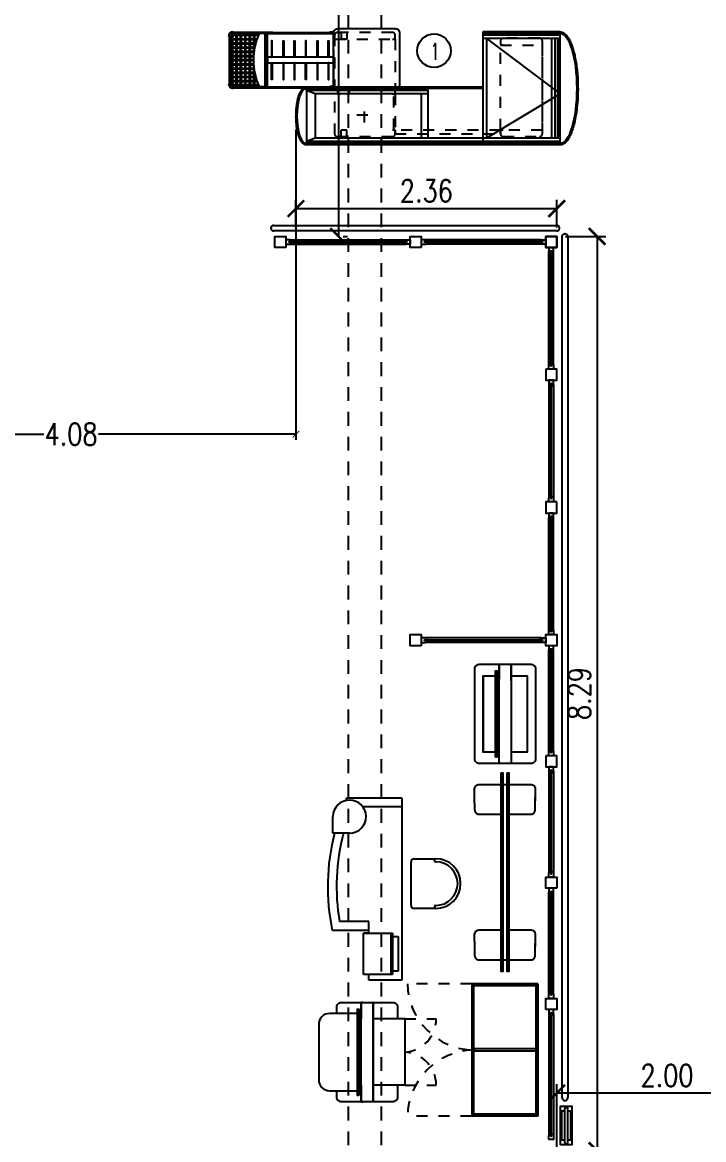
# Model space of a CAD drawing. Header units: millimetres. Extents: x -129 to 3172, y -143 to 919.
# Drawn here: x -8.23 to -2.06, y 5.06 to 15.19 of the extents above; entities that cross this region are included whole.
import ezdxf

# ---------------------------------------------------------------- set-up
doc = ezdxf.new("R2010")
doc.units = ezdxf.units.MM
doc.header["$LTSCALE"] = 0.1
for name, pattern in [('335-BASE PLANTA PROYECTO$0$DASHED', [0.75, 0.5, -0.25]), ('ACAD_ISO02W100', [15, 12, -3]), ('CENTER', [2, 1.25, -0.25, 0.25, -0.25]), ('DASHED', [0.75, 0.5, -0.25]), ('HIDDEN', [9.525, 6.35, -3.175]), ('HIDDEN2', [0.1875, 0.125, -0.0625])]:
    doc.linetypes.add(name, pattern=pattern)
doc.layers.add('A-PROYECCION PISODUCTO', color=8, linetype='HIDDEN2', plot=False)
for name, color, linetype in [('C-ALUMINIO', 140, 'Continuous'), ('D-AISI BAJA', 8, 'Continuous'), ('E-ANTENAS', 8, 'Continuous'), ('E-CHECK OUT', 8, 'Continuous'), ('E-MOBILIARIO', 1, 'Continuous'), ('E-TXT', 7, 'Continuous'), ('zA-COTAS', 1, 'Continuous')]:
    doc.layers.add(name, color=color, linetype=linetype)
doc.styles.add('ROMANS', font='ROMANS.SHX', dxfattribs={"width": 0.8, "height": 0.2})
doc.styles.add('TESTI15', font='romans.shx', dxfattribs={"width": 0.9, "height": 1.5})
doc.dimstyles.new('COTA 1-125', dxfattribs={"dimtxt": 0.2, "dimasz": 0.15, "dimexe": 0.08, "dimexo": 0.08, "dimgap": 0.06, "dimtad": 1, "dimzin": 0, "dimdsep": 46, "dimtxsty": 'ROMANS', "dimblk": 'ARCHTICK', "dimcen": 0, "dimclrd": 256, "dimclre": 8, "dimclrt": 3, "dimadec": 0, "dimazin": 0, "dimtfac": 1, "dimtofl": 0, "dimtmove": 0, "dimatfit": 3, "dimldrblk": 'ARCHTICK', "dimfxl": 1, "dimtolj": 1, "dimtzin": 0, "dimlwd": -1, "dimlwe": -1, "dimarcsym": 0})
doc.dimstyles.new('MIG-LATERAL-CHICO', dxfattribs={"dimtxt": 0.12, "dimasz": 0.06, "dimexe": 0.05, "dimexo": 0.02, "dimgap": 0.005, "dimtad": 0, "dimrnd": 0.005, "dimzin": 0, "dimdsep": 46, "dimtxsty": 'ROMANS', "dimblk1": 'ARCHTICK', "dimblk2": 'ARCHTICK', "dimsah": 1, "dimcen": 2.5, "dimclrd": 1, "dimclre": 8, "dimclrt": 3, "dimadec": 0, "dimazin": 0, "dimtfac": 1, "dimtmove": 0, "dimatfit": 3, "dimldrblk": 'ARCHTICK', "dimfxl": 1, "dimtolj": 1, "dimtzin": 0, "dimarcsym": 0})

# ---------------------------------------------------------------- blocks, each defined once
blk = doc.blocks.new('A$C27BA56E8')
at = {"layer": 'E-CHECK OUT'}
for p, q in [((0, 162), (0, 2462)), ((12, 162), (12, 2462)), ((30, 2462), (12, 2462)), ((30, 162), (30, 2462)), ((494, 2462), (30, 2462)), ((60, 2382), (30, 2462)), ((464, 2382), (494, 2462)), ((494, 1362), (494, 2462)), ((494, 2462), (512, 2462)), ((512, 862), (512, 2462)), ((524, 862), (524, 2462)), ((60, 162), (60, 2382)), ((464, 2382), (60, 2382)), ((464, 1362), (464, 2382)), ((464, 1422), (60, 1422)), ((494, 1362), (60, 1362)), ((494, 1362), (512, 1362)), ((1024, 862), (12, 862)), ((964, 830), (60, 830)), ((462, 162), (60, 830)), ((964, 830), (462, 162)), ((964, 162), (964, 862)), ((994, 162), (994, 862)), ((1012, 162), (1012, 862)), ((1024, 162), (1024, 862)), ((60, 237), (964, 237)), ((60, 206), (964, 206)), ((12, 162), (1012, 162)), ((60, 183), (964, 183)), ((60, 168), (964, 168))]:
    blk.add_line(p, q, dxfattribs=at)
at = {"layer": 'E-CHECK OUT', "linetype": 'DASHED', "ltscale": 5}
for p, q in [((75, 2162), (75, 2147)), ((75, 2147), (134, 2147)), ((134, 2097), (134, 2147)), ((960, 2097), (960, 2147)), ((1019, 2147), (960, 2147)), ((1019, 2162), (1019, 2147)), ((75, 2082), (75, 2097)), ((75, 2097), (134, 2097)), ((462, 1682), (462, 2073)), ((462, 2073), (494, 2073)), ((1019, 2097), (960, 2097)), ((1019, 2082), (1019, 2097))]:
    blk.add_line(p, q, dxfattribs=at)
at = {"layer": 'E-CHECK OUT', "linetype": 'CENTER'}
for p, q in [((204, 1936), (341, 1936)), ((272, 2004), (272, 1867))]:
    blk.add_line(p, q, dxfattribs=at)
at = {"layer": 'E-CHECK OUT', "linetype": 'DASHED'}
blk.add_lwpolyline([(959, 1682), (959, 1657), (994, 1657, 0.414214), (1019, 1682), (1019, 2182, 0.414214), (994, 2207), (100, 2207, 0.414214), (75, 2182), (75, 1682, 0.414214), (100, 1657), (135, 1657), (135, 1682)], format="xyb", dxfattribs=at)
at = {"layer": 'E-CHECK OUT', "linetype": 'DASHED', "ltscale": 5}
blk.add_lwpolyline([(462, 1682), (462, 1657), (494, 1657), (494, 2182), (462, 2182), (462, 2157)], dxfattribs=at)
for points in [[(959, 1657), (494, 1657), (494, 2205), (959, 2205)], [(135, 703), (135, 1657), (100, 1657), (100, 703)], [(138, 1657), (138, 1670), (461, 1670), (461, 1657)], [(135, 326), (135, 703), (905, 703), (905, 326)]]:
    blk.add_lwpolyline(points, close=True, dxfattribs=at)
at = {"layer": 'E-CHECK OUT'}
blk.add_lwpolyline([(1014, 1617), (524, 1617), (524, 2217), (1014, 2217, -0.414214), (1054, 2177), (1054, 1657, -0.414214)], format="xyb", close=True, dxfattribs=at)
at = {"layer": 'E-CHECK OUT', "linetype": 'DASHED', "ltscale": 5}
blk.add_lwpolyline([(135, 678), (135, 703), (100, 703, 0.414214), (75, 678), (75, 348, 0.414214), (100, 323), (942, 323, 0.414214), (967, 348), (967, 678, 0.414214), (942, 703), (907, 703), (907, 678)], format="xyb", dxfattribs=at)
blk.add_circle((461, 1654), 3.5, dxfattribs=at)
at = {"layer": 'E-CHECK OUT', "extrusion": (0, 0, -1)}
for centre, major_axis, ratio in [((262, 2462), (250, 0), 0.332), ((512, 162), (-500, 0), 0.3)]:
    blk.add_ellipse(centre, major_axis=major_axis, ratio=ratio, start_param=3.141593, end_param=6.283185, dxfattribs=at)
at = {"layer": 'E-CHECK OUT'}
for points, knots in [([(0, 2462), (0, 2465), (0, 2468), (1, 2473), (2, 2476), (5, 2481), (6, 2484), (9, 2488), (11, 2491), (15, 2495), (17, 2498), (24, 2504), (30, 2508), (42, 2516), (49, 2519), (65, 2526), (73, 2529), (91, 2535), (100, 2538), (120, 2543), (131, 2545), (152, 2549), (164, 2551), (192, 2554), (210, 2555), (246, 2557), (264, 2557), (300, 2556), (318, 2555), (353, 2552), (370, 2549), (399, 2544), (412, 2541), (435, 2535), (447, 2531), (465, 2524), (473, 2520), (487, 2513), (493, 2509), (503, 2501), (506, 2498), (513, 2492), (515, 2488), (519, 2482), (520, 2479), (522, 2473), (523, 2471), (524, 2466), (524, 2464), (524, 2462)], [3.141593, 3.141593, 3.141593, 3.141593, 3.212242, 3.212242, 3.282891, 3.282891, 3.35354, 3.35354, 3.42419, 3.42419, 3.494839, 3.494839, 3.639748, 3.639748, 3.784657, 3.784657, 3.929565, 3.929565, 4.074474, 4.074474, 4.219383, 4.219383, 4.364292, 4.364292, 4.57813, 4.57813, 4.791967, 4.791967, 5.005805, 5.005805, 5.219642, 5.219642, 5.398692, 5.398692, 5.577742, 5.577742, 5.726636, 5.726636, 5.87553, 5.87553, 5.981052, 5.981052, 6.086575, 6.086575, 6.161424, 6.161424, 6.236273, 6.236273, 6.283185, 6.283185, 6.283185, 6.283185]), ([(1024, 162), (1024, 158), (1024, 154), (1022, 146), (1020, 142), (1017, 134), (1015, 130), (1010, 123), (1007, 119), (1001, 112), (998, 109), (986, 98), (977, 92), (956, 79), (945, 73), (919, 62), (905, 56), (875, 46), (858, 41), (824, 32), (806, 28), (768, 21), (748, 17), (708, 12), (687, 9), (644, 5), (622, 3), (568, 1), (536, 0), (472, 0), (440, 1), (377, 5), (346, 8), (287, 16), (259, 20), (211, 30), (191, 34), (153, 45), (136, 50), (103, 62), (89, 69), (65, 81), (55, 86), (38, 98), (31, 104), (20, 115), (16, 120), (10, 129), (7, 134), (3, 142), (2, 146), (0, 154), (0, 158), (0, 162)], [3.141593, 3.141593, 3.141593, 3.141593, 3.206527, 3.206527, 3.271462, 3.271462, 3.336397, 3.336397, 3.401332, 3.401332, 3.466266, 3.466266, 3.600113, 3.600113, 3.733959, 3.733959, 3.867805, 3.867805, 4.001651, 4.001651, 4.135497, 4.135497, 4.269343, 4.269343, 4.40319, 4.40319, 4.537036, 4.537036, 4.728104, 4.728104, 4.919173, 4.919173, 5.110242, 5.110242, 5.301311, 5.301311, 5.451344, 5.451344, 5.601378, 5.601378, 5.751412, 5.751412, 5.872815, 5.872815, 5.994219, 5.994219, 6.075923, 6.075923, 6.157627, 6.157627, 6.221753, 6.221753, 6.283185, 6.283185, 6.283185, 6.283185])]:
    blk.add_open_spline(points, degree=3, knots=knots, dxfattribs=at)
blk = doc.blocks.new('A$C625D75F2')
at = {"layer": 'E-CHECK OUT'}
for p, q in [((0.041, 0.936), (0.041, 0.952)), ((0.471, 0.947), (0.041, 0.947)), ((0.471, 0.936), (0.041, 0.936)), ((0.461, 0.926), (0.051, 0.926)), ((0.458, 0.918), (0.054, 0.918)), ((0.062, 0.918), (0.062, 0.694)), ((0.07, 0.918), (0.07, 0.697)), ((0.1, 0.918), (0.1, 0.706)), ((0.108, 0.918), (0.108, 0.708)), ((0.138, 0.918), (0.138, 0.715)), ((0.146, 0.918), (0.146, 0.716)), ((0.176, 0.918), (0.176, 0.721)), ((0.184, 0.918), (0.184, 0.722)), ((0.214, 0.918), (0.214, 0.725)), ((0.222, 0.918), (0.222, 0.726)), ((0.252, 0.918), (0.252, 0.726)), ((0.26, 0.918), (0.26, 0.726)), ((0.29, 0.918), (0.29, 0.726)), ((0.298, 0.918), (0.298, 0.725)), ((0.328, 0.918), (0.328, 0.722)), ((0.336, 0.918), (0.336, 0.721)), ((0.366, 0.918), (0.366, 0.716)), ((0.374, 0.918), (0.374, 0.715)), ((0.404, 0.918), (0.404, 0.708)), ((0.412, 0.918), (0.412, 0.706)), ((0.442, 0.918), (0.442, 0.697)), ((0.45, 0.918), (0.45, 0.694)), ((0.45, 0.918), (0.45, 0.694)), ((0.45, 0.918), (0.45, 0.694)), ((0.471, 0.936), (0.471, 0.952)), ((0.016, 0.911), (0, 0.911)), ((0.005, 0.911), (0.005, 0.55)), ((0.016, 0.911), (0.016, 0.676)), ((0.026, 0.901), (0.026, 0.681)), ((0.034, 0.898), (0.034, 0.684)), ((0.062, 0.886), (0.034, 0.886)), ((0.062, 0.878), (0.034, 0.878)), ((0.062, 0.846), (0.034, 0.846)), ((0.062, 0.838), (0.034, 0.838)), ((0.1, 0.886), (0.07, 0.886)), ((0.1, 0.878), (0.07, 0.878)), ((0.1, 0.846), (0.07, 0.846)), ((0.1, 0.838), (0.07, 0.838)), ((0.138, 0.886), (0.108, 0.886)), ((0.138, 0.878), (0.108, 0.878)), ((0.138, 0.846), (0.108, 0.846)), ((0.138, 0.838), (0.108, 0.838)), ((0.176, 0.886), (0.146, 0.886)), ((0.176, 0.878), (0.146, 0.878)), ((0.176, 0.846), (0.146, 0.846)), ((0.176, 0.838), (0.146, 0.838)), ((0.214, 0.886), (0.184, 0.886)), ((0.214, 0.878), (0.184, 0.878)), ((0.214, 0.846), (0.184, 0.846)), ((0.214, 0.838), (0.184, 0.838)), ((0.252, 0.886), (0.222, 0.886)), ((0.252, 0.878), (0.222, 0.878)), ((0.252, 0.846), (0.222, 0.846)), ((0.252, 0.838), (0.222, 0.838)), ((0.29, 0.886), (0.26, 0.886)), ((0.29, 0.878), (0.26, 0.878)), ((0.29, 0.846), (0.26, 0.846)), ((0.29, 0.838), (0.26, 0.838)), ((0.328, 0.886), (0.298, 0.886)), ((0.328, 0.878), (0.298, 0.878)), ((0.328, 0.846), (0.298, 0.846)), ((0.328, 0.838), (0.298, 0.838)), ((0.366, 0.886), (0.336, 0.886)), ((0.366, 0.878), (0.336, 0.878)), ((0.366, 0.846), (0.336, 0.846)), ((0.366, 0.838), (0.336, 0.838)), ((0.404, 0.886), (0.374, 0.886)), ((0.404, 0.878), (0.374, 0.878)), ((0.404, 0.846), (0.374, 0.846)), ((0.404, 0.838), (0.374, 0.838)), ((0.442, 0.886), (0.412, 0.886)), ((0.442, 0.878), (0.412, 0.878)), ((0.442, 0.846), (0.412, 0.846)), ((0.442, 0.838), (0.412, 0.838)), ((0.478, 0.886), (0.45, 0.886)), ((0.478, 0.878), (0.45, 0.878)), ((0.478, 0.846), (0.45, 0.846)), ((0.478, 0.838), (0.45, 0.838)), ((0.478, 0.684), (0.478, 0.898)), ((0.486, 0.681), (0.486, 0.901)), ((0.496, 0.676), (0.496, 0.911)), ((0.496, 0.911), (0.512, 0.911)), ((0.507, 0.55), (0.507, 0.911)), ((0.062, 0.806), (0.034, 0.806)), ((0.062, 0.798), (0.034, 0.798)), ((0.062, 0.765), (0.034, 0.765)), ((0.062, 0.757), (0.034, 0.757)), ((0.062, 0.725), (0.034, 0.725)), ((0.062, 0.717), (0.034, 0.717)), ((0.1, 0.806), (0.07, 0.806)), ((0.1, 0.798), (0.07, 0.798)), ((0.1, 0.765), (0.07, 0.765)), ((0.1, 0.757), (0.07, 0.757)), ((0.1, 0.725), (0.07, 0.725)), ((0.1, 0.717), (0.07, 0.717)), ((0.138, 0.806), (0.108, 0.806)), ((0.138, 0.798), (0.108, 0.798)), ((0.138, 0.765), (0.108, 0.765)), ((0.138, 0.757), (0.108, 0.757)), ((0.138, 0.725), (0.108, 0.725)), ((0.138, 0.717), (0.108, 0.717)), ((0.176, 0.806), (0.146, 0.806)), ((0.176, 0.798), (0.146, 0.798)), ((0.176, 0.765), (0.146, 0.765)), ((0.176, 0.757), (0.146, 0.757)), ((0.176, 0.725), (0.146, 0.725)), ((0.214, 0.806), (0.184, 0.806)), ((0.214, 0.798), (0.184, 0.798)), ((0.214, 0.765), (0.184, 0.765)), ((0.214, 0.757), (0.184, 0.757)), ((0.214, 0.725), (0.184, 0.725)), ((0.252, 0.806), (0.222, 0.806)), ((0.252, 0.798), (0.222, 0.798)), ((0.252, 0.765), (0.222, 0.765)), ((0.252, 0.757), (0.222, 0.757)), ((0.252, 0.725), (0.222, 0.725)), ((0.29, 0.806), (0.26, 0.806)), ((0.29, 0.798), (0.26, 0.798)), ((0.29, 0.765), (0.26, 0.765)), ((0.29, 0.757), (0.26, 0.757)), ((0.29, 0.725), (0.26, 0.725)), ((0.328, 0.806), (0.298, 0.806)), ((0.328, 0.798), (0.298, 0.798)), ((0.328, 0.765), (0.298, 0.765)), ((0.328, 0.757), (0.298, 0.757)), ((0.328, 0.725), (0.298, 0.725)), ((0.366, 0.806), (0.336, 0.806)), ((0.366, 0.798), (0.336, 0.798)), ((0.366, 0.765), (0.336, 0.765)), ((0.366, 0.757), (0.336, 0.757)), ((0.366, 0.725), (0.336, 0.725)), ((0.366, 0.717), (0.362, 0.717)), ((0.404, 0.806), (0.374, 0.806)), ((0.404, 0.798), (0.374, 0.798)), ((0.404, 0.765), (0.374, 0.765)), ((0.404, 0.757), (0.374, 0.757)), ((0.404, 0.725), (0.374, 0.725)), ((0.404, 0.717), (0.374, 0.717)), ((0.442, 0.806), (0.412, 0.806)), ((0.442, 0.798), (0.412, 0.798)), ((0.442, 0.765), (0.412, 0.765)), ((0.442, 0.757), (0.412, 0.757)), ((0.442, 0.725), (0.412, 0.725)), ((0.442, 0.717), (0.412, 0.717)), ((0.478, 0.806), (0.45, 0.806)), ((0.478, 0.798), (0.45, 0.798)), ((0.478, 0.765), (0.45, 0.765)), ((0.478, 0.757), (0.45, 0.757)), ((0.478, 0.725), (0.45, 0.725)), ((0.478, 0.717), (0.45, 0.717)), ((0.016, 0.676), (0.016, 0.6)), ((0.016, 0.62), (0.496, 0.62)), ((0.496, 0.62), (0.016, 0.62)), ((0.036, 0.685), (0.034, 0.685)), ((0.478, 0.685), (0.476, 0.685)), ((0.496, 0.6), (0.496, 0.676)), ((0.005, 0.55), (0.005, 0.03)), ((0.016, 0.6), (0.015, 0.03)), ((0.016, 0.6), (0.496, 0.6)), ((0.016, 0.6), (0.496, 0.6)), ((0.496, 0.6), (0.496, 0)), ((0.507, 0.55), (0.507, 0.03)), ((0.016, 0), (0.496, 0)), ((0.016, 0), (0.496, 0)), ((0.016, 0), (0.496, 0)), ((0.016, 0), (0.496, 0))]:
    blk.add_line(p, q, dxfattribs=at)
at = {"layer": 'E-CHECK OUT', "linetype": 'Continuous'}
blk.add_line((0.35, 0), (0.016, 0), dxfattribs=at)
at = {"layer": 'E-CHECK OUT'}
for points in [[(0.23, 0.562), (0.23, 0.556), (0.08, 0.556), (0.08, 0.562)], [(0.282, 0), (0.282, 0.6), (0.23, 0.6), (0.23, 0)], [(0.282, 0.562), (0.282, 0.556), (0.432, 0.556), (0.432, 0.562)], [(0.23, 0.45), (0.23, 0.456), (0.08, 0.456), (0.08, 0.45)], [(0.282, 0.45), (0.282, 0.456), (0.432, 0.456), (0.432, 0.45)], [(0.23, 0.35), (0.23, 0.356), (0.08, 0.356), (0.08, 0.35)], [(0.282, 0.35), (0.282, 0.356), (0.432, 0.356), (0.432, 0.35)], [(0.23, 0.256), (0.23, 0.25), (0.08, 0.25), (0.08, 0.256)], [(0.282, 0.256), (0.282, 0.25), (0.432, 0.25), (0.432, 0.256)], [(0.23, 0.144), (0.23, 0.15), (0.08, 0.15), (0.08, 0.144)], [(0.282, 0.144), (0.282, 0.15), (0.432, 0.15), (0.432, 0.144)], [(0, 0), (0.016, 0), (0.016, 0.03), (0, 0.03)], [(0.23, 0.044), (0.23, 0.05), (0.08, 0.05), (0.08, 0.044)], [(0.23, 0.044), (0.23, 0.05), (0.08, 0.05), (0.08, 0.044)], [(0.282, 0.044), (0.282, 0.05), (0.432, 0.05), (0.432, 0.044)], [(0.282, 0.044), (0.282, 0.05), (0.432, 0.05), (0.432, 0.044)], [(0.512, 0), (0.496, 0), (0.496, 0.03), (0.512, 0.03)]]:
    blk.add_lwpolyline(points, close=True, dxfattribs=at)
for centre, radius, start, end in [((0.041, 0.911), 0.041, 90, 180), ((0.041, 0.911), 0.025, 90, 180), ((0.051, 0.901), 0.025, 90, 180), ((0.054, 0.898), 0.02, 90, 180), ((0.458, 0.898), 0.02, 0, 90), ((0.461, 0.901), 0.025, 0, 90), ((0.471, 0.911), 0.041, 0, 90), ((0.471, 0.911), 0.025, 0, 90), ((0.256, 0.125), 0.601, 66.4634, 113.5366)]:
    blk.add_arc(centre, radius, start, end, dxfattribs=at)
blk = doc.blocks.new('A$C17FA08BE')
at = {"layer": 'E-MOBILIARIO'}
for p, q in [((-0.209, -0.22), (-0.209, 0.17)), ((-0.179, 0.2), (0.016, 0.2)), ((0.016, -0.25), (-0.179, -0.25))]:
    blk.add_line(p, q, dxfattribs=at)
for centre, radius, start, end in [((-0.179, 0.17), 0.03, 90, 180), ((0.016, 0.186), 0.0135, 90, 270), ((0.016, -0.025), 0.225, 270, 90), ((0.016, -0.025), 0.198, 270, 90), ((-0.179, -0.22), 0.03, 180, 270), ((0.016, -0.237), 0.0135, 90, 270)]:
    blk.add_arc(centre, radius, start, end, dxfattribs=at)
blk = doc.blocks.new('Back')
at = {"layer": 'E-MOBILIARIO'}
for points in [[(1455.186, 2705.791), (1455.186, 2705.99, -0.414214), (1455.226, 2706.03), (1455.336, 2706.03)], [(1455.456, 2705.791), (1455.456, 2705.99, 0.414214), (1455.416, 2706.03), (1455.306, 2706.03)], [(1456.506, 2705.791), (1456.506, 2705.99, -0.414214), (1456.546, 2706.03), (1456.656, 2706.03)], [(1456.776, 2705.791), (1456.776, 2705.99, 0.414214), (1456.736, 2706.03), (1456.626, 2706.03)], [(1455.356, 2705.48), (1455.226, 2705.48, -0.414214), (1455.186, 2705.52), (1455.186, 2705.721)], [(1455.356, 2705.48), (1455.416, 2705.48, 0.414214), (1455.456, 2705.52), (1455.456, 2705.721)], [(1456.606, 2705.48), (1456.546, 2705.48, -0.414214), (1456.506, 2705.52), (1456.506, 2705.721)], [(1456.606, 2705.48), (1456.736, 2705.48, 0.414214), (1456.776, 2705.52), (1456.776, 2705.721)]]:
    blk.add_lwpolyline(points, format="xyb", dxfattribs=at)
for points in [[(1455.081, 2705.776), (1455.081, 2705.791), (1456.881, 2705.791), (1456.881, 2705.776)], [(1455.081, 2705.721), (1455.081, 2705.736), (1456.881, 2705.736), (1456.881, 2705.721)]]:
    blk.add_lwpolyline(points, close=True, dxfattribs=at)
for points in [[(1455.186, 2705.736), (1455.186, 2705.776)], [(1456.776, 2705.736), (1456.776, 2705.776)]]:
    blk.add_lwpolyline(points, dxfattribs=at)
blk = doc.blocks.new('Tarjeta conLCC')
at = {"layer": 'E-MOBILIARIO'}
for p, q in [((1455.114, 2707.137), (1456.764, 2707.137)), ((1455.114, 2707.137), (1455.114, 2706.637)), ((1455.114, 2707.137), (1455.194, 2707.137)), ((1455.114, 2707.137), (1455.114, 2706.637)), ((1455.194, 2707.137), (1455.194, 2706.783)), ((1456.764, 2707.137), (1456.764, 2706.837)), ((1456.339, 2706.802), (1456.339, 2707.052)), ((1456.339, 2707.052), (1456.714, 2707.052)), ((1456.339, 2707.037), (1456.714, 2707.037)), ((1456.369, 2707.052), (1456.369, 2707.102)), ((1456.369, 2707.102), (1456.684, 2707.102)), ((1456.684, 2707.102), (1456.684, 2707.052)), ((1456.714, 2707.052), (1456.714, 2706.802)), ((1456.314, 2706.837), (1456.234, 2706.837)), ((1456.234, 2706.837), (1456.234, 2706.572)), ((1456.339, 2706.837), (1456.314, 2706.837)), ((1456.314, 2706.837), (1456.314, 2706.506)), ((1456.339, 2706.837), (1456.339, 2706.787)), ((1456.764, 2706.837), (1456.714, 2706.837)), ((1456.339, 2706.787), (1456.339, 2706.802)), ((1456.714, 2706.787), (1456.339, 2706.787)), ((1456.714, 2706.802), (1456.714, 2706.787)), ((1455.432, 2706.661), (1455.432, 2706.511)), ((1455.432, 2706.511), (1455.282, 2706.511))]:
    blk.add_line(p, q, dxfattribs=at)
for centre, radius, start, end in [((1455.282, 2706.661), 0.15, 0, 270), ((1455.916, 2708.412), 1.948, 245.6811, 246.3886), ((1455.916, 2708.412), 1.948, 245.6811, 246.3886), ((1455.916, 2708.418), 1.874, 255.0357, 279.7746), ((1455.916, 2708.412), 1.948, 255.6106, 281.7841)]:
    blk.add_arc(centre, radius, start, end, dxfattribs=at)
blk = doc.blocks.new('On LIne')
at = {"layer": 'E-MOBILIARIO', "linetype": 'ACAD_ISO02W100', "ltscale": 0.01}
for p, q in [((1457.478, 2706.844), (1457.478, 2707.129)), ((1458.078, 2706.844), (1458.078, 2707.129))]:
    blk.add_line(p, q, dxfattribs=at)
at = {"layer": 'E-MOBILIARIO'}
for p, q in [((1457.478, 2706.844), (1458.078, 2706.844)), ((1457.478, 2706.844), (1457.478, 2706.558)), ((1458.078, 2706.844), (1458.078, 2706.558)), ((1457.478, 2706.558), (1457.328, 2706.558)), ((1458.228, 2706.558), (1457.478, 2706.558)), ((1457.328, 2706.463), (1457.328, 2706.448)), ((1457.328, 2706.448), (1457.478, 2706.448)), ((1457.443, 2706.429), (1457.478, 2706.429)), ((1458.078, 2706.448), (1458.228, 2706.448)), ((1458.078, 2706.429), (1458.113, 2706.429)), ((1458.133, 2706.429), (1458.168, 2706.429)), ((1458.228, 2706.448), (1458.228, 2706.463))]:
    blk.add_line(p, q, dxfattribs=at)
for points in [[(1457.428, 2706.228), (1457.368, 2706.228, -0.414214), (1457.328, 2706.268), (1457.328, 2706.738, -0.414214), (1457.368, 2706.778), (1457.478, 2706.778)], [(1458.078, 2706.778), (1458.188, 2706.778, -0.414214), (1458.228, 2706.738), (1458.228, 2706.268, -0.414214), (1458.188, 2706.228), (1458.128, 2706.228)], [(1457.428, 2706.414), (1457.428, 2706.164, 0.414214), (1457.528, 2706.064), (1458.028, 2706.064, 0.414214), (1458.128, 2706.164), (1458.128, 2706.414)]]:
    blk.add_lwpolyline(points, format="xyb", dxfattribs=at)
blk.add_lwpolyline([(1457.328, 2706.558), (1458.228, 2706.558), (1458.228, 2706.448), (1457.328, 2706.448)], close=True, dxfattribs=at)
for points in [[(1457.388, 2706.414), (1457.388, 2706.414), (1457.388, 2706.429), (1458.168, 2706.429)], [(1457.388, 2706.414), (1458.168, 2706.414), (1458.168, 2706.429), (1458.138, 2706.429)], [(1457.388, 2706.414), (1457.478, 2706.414)], [(1457.423, 2706.429), (1457.423, 2706.448), (1457.443, 2706.448), (1457.443, 2706.429)], [(1458.133, 2706.429), (1458.133, 2706.448), (1458.113, 2706.448), (1458.113, 2706.429)]]:
    blk.add_lwpolyline(points, dxfattribs=at)
at = {"layer": 'E-MOBILIARIO', "linetype": 'ACAD_ISO02W100', "ltscale": 0.01}
for centre, start, end in [((1457.478, 2706.829), 2.8648, 90), ((1458.078, 2706.829), 90, 177.134)]:
    blk.add_arc(centre, 0.3, start, end, dxfattribs=at)
blk = doc.blocks.new('Comunicacion')
at = {"layer": 'E-MOBILIARIO'}
for p, q in [((1457.565, 2705.764), (1458.259, 2705.764)), ((1457.612, 2705.619), (1457.462, 2705.619)), ((1457.462, 2705.509), (1457.597, 2705.509)), ((1458.267, 2705.49), (1458.302, 2705.49)), ((1457.578, 2705.364), (1457.565, 2705.364)), ((1457.565, 2705.364), (1458.259, 2705.364))]:
    blk.add_line(p, q, dxfattribs=at)
at = {"layer": 'E-MOBILIARIO', "linetype": 'ACAD_ISO02W100'}
for p, q in [((1457.612, 2705.49), (1458.212, 2705.49)), ((1457.612, 2705.475), (1458.212, 2705.475))]:
    blk.add_line(p, q, dxfattribs=at)
at = {"layer": 'E-MOBILIARIO'}
blk.add_lwpolyline([(1457.502, 2705.839), (1458.322, 2705.839, -0.414214), (1458.362, 2705.799), (1458.362, 2705.329, -0.414214), (1458.322, 2705.289), (1457.502, 2705.289, -0.414214), (1457.462, 2705.329), (1457.462, 2705.799, -0.414214)], format="xyb", close=True, dxfattribs=at)
for points in [[(1457.565, 2705.619), (1457.565, 2705.764), (1458.259, 2705.764), (1458.259, 2705.619)], [(1457.565, 2705.49), (1457.565, 2705.509)], [(1458.259, 2705.509), (1458.259, 2705.49)], [(1457.522, 2705.475), (1457.522, 2705.475), (1457.522, 2705.49), (1457.557, 2705.49)], [(1457.522, 2705.475), (1457.612, 2705.475)], [(1458.259, 2705.475), (1458.259, 2705.364), (1457.565, 2705.364), (1457.565, 2705.475)], [(1458.212, 2705.475), (1458.302, 2705.475), (1458.302, 2705.49), (1458.272, 2705.49)]]:
    blk.add_lwpolyline(points, dxfattribs=at)
for points in [[(1457.462, 2705.619), (1458.362, 2705.619), (1458.362, 2705.509), (1457.462, 2705.509)], [(1457.522, 2705.49), (1458.302, 2705.49), (1458.302, 2705.475), (1457.522, 2705.475)]]:
    blk.add_lwpolyline(points, close=True, dxfattribs=at)
blk = doc.blocks.new('Guardado')
at = {"layer": 'E-MOBILIARIO'}
for p, q in [((1455.881, 2704.757), (1455.881, 2704.157)), ((1455.881, 2704.757), (1457.081, 2704.757)), ((1457.081, 2704.757), (1457.081, 2704.157)), ((1455.881, 2704.157), (1457.081, 2704.157))]:
    blk.add_line(p, q, dxfattribs=at)
at = {"layer": 'E-MOBILIARIO', "linetype": 'ACAD_ISO02W100'}
for p, q in [((1455.881, 2704.739), (1457.081, 2704.739)), ((1455.899, 2704.757), (1455.899, 2704.175)), ((1456.471, 2704.739), (1456.471, 2704.175)), ((1456.491, 2704.739), (1456.491, 2704.175)), ((1457.063, 2704.757), (1457.063, 2704.175)), ((1455.881, 2704.175), (1457.081, 2704.175))]:
    blk.add_line(p, q, dxfattribs=at)
at = {"layer": 'E-MOBILIARIO', "color": 8, "linetype": '335-BASE PLANTA PROYECTO$0$DASHED', "ltscale": 0.5}
for p, q in [((1455.881, 2704.157), (1455.881, 2703.575)), ((1457.081, 2704.157), (1457.081, 2703.575))]:
    blk.add_line(p, q, dxfattribs=at)
for centre, start, end in [((1455.868, 2704.187), 271.1899, 358.8101), ((1457.094, 2704.187), 181.1899, 268.8123)]:
    blk.add_arc(centre, 0.613, start, end, dxfattribs=at)
blk = doc.blocks.new('Barrera')
at = {"layer": 'E-ANTENAS', "linetype": 'Continuous'}
blk.add_lwpolyline([(-0.176, 0.101), (0.176, 0.101), (0.176, 0), (-0.176, 0)], close=True, dxfattribs=at)
at = {"layer": 'E-ANTENAS', "linetype": 'Continuous', "elevation": 0.002}
blk.add_lwpolyline([(-0.15, 0.035), (0.15, 0.035, 1), (0.15, 0.065), (-0.15, 0.065, 1.063792), (-0.15, 0.035, -1)], format="xyb", dxfattribs=at)
for points in [[(-0.133, 0.065), (-0.133, 0.09), (0.131, 0.09), (0.131, 0.065)], [(0.131, 0.035), (0.131, 0.01), (-0.133, 0.01), (-0.133, 0.035)]]:
    blk.add_lwpolyline(points, dxfattribs=at)
blk = doc.blocks.new('_ARCHTICK')
at = {"color": 0, "linetype": 'ByBlock', "const_width": 0.15}
blk.add_lwpolyline([(-0.5, -0.5), (0.5, 0.5)], dxfattribs=at)
blk = doc.blocks.new('*D364')
at = {"layer": 'Defpoints', "color": 0, "transparency": 16777216}
for p in [(-5.754, 14.24, 0.01), (-9.832, 11.912, 0), (-5.754, 11.457)]:
    blk.add_point(p, dxfattribs=at)
at = {"layer": 'zA-COTAS', "color": 8, "lineweight": -2, "transparency": 16777216}
for p, q in [((-5.754, 14.22), (-5.754, 11.407)), ((-9.832, 11.892), (-9.832, 11.407))]:
    blk.add_line(p, q, dxfattribs=at)
at = {"layer": 'zA-COTAS', "color": 1, "lineweight": -2, "transparency": 16777216}
for p, q in [((-9.832, 11.457), (-8.041, 11.457)), ((-5.754, 11.457), (-7.544, 11.457))]:
    blk.add_line(p, q, dxfattribs=at)
at = {"layer": 'zA-COTAS', "color": 1, "lineweight": -2, "transparency": 16777216, "xscale": 0.06, "yscale": 0.06, "zscale": 0.06, "rotation": 180}
blk.add_blockref('_ARCHTICK', (-9.832, 11.457), dxfattribs=at)
at = {"layer": 'zA-COTAS', "color": 1, "lineweight": -2, "transparency": 16777216, "xscale": 0.06, "yscale": 0.06, "zscale": 0.06}
blk.add_blockref('_ARCHTICK', (-5.754, 11.457), dxfattribs=at)
at = {"layer": 'zA-COTAS', "color": 3, "transparency": 16777216, "insert": (-7.793, 11.457), "char_height": 0.2, "attachment_point": 5, "style": 'ROMANS'}
blk.add_mtext('\\A1;4.08', dxfattribs=at)
blk = doc.blocks.new('*D482')
at = {"layer": 'Defpoints', "color": 0, "transparency": 16777216}
for p in [(-3.39, 5.482), (-1.39, 5.086, -0.002), (-3.39, 4.899, 0.022)]:
    blk.add_point(p, dxfattribs=at)
at = {"layer": 'zA-COTAS', "color": 8, "linetype": 'HIDDEN', "transparency": 16777216}
for p, q in [((-3.39, 4.979), (-3.39, 5.562)), ((-1.39, 5.166), (-1.39, 5.562))]:
    blk.add_line(p, q, dxfattribs=at)
at = {"layer": 'zA-COTAS', "transparency": 16777216}
blk.add_line((-1.39, 5.482), (-3.39, 5.482), dxfattribs=at)
at = {"layer": 'zA-COTAS', "transparency": 16777216, "xscale": 0.15, "yscale": 0.15, "zscale": 0.15, "rotation": 180}
blk.add_blockref('_ARCHTICK', (-3.39, 5.482), dxfattribs=at)
at = {"layer": 'zA-COTAS', "transparency": 16777216, "xscale": 0.15, "yscale": 0.15, "zscale": 0.15}
blk.add_blockref('_ARCHTICK', (-1.39, 5.482), dxfattribs=at)
at = {"layer": 'zA-COTAS', "color": 3, "transparency": 16777216, "insert": (-2.39, 5.642), "char_height": 0.2, "attachment_point": 5, "style": 'ROMANS'}
blk.add_mtext('\\A1;2.00', dxfattribs=at)
blk = doc.blocks.new('*D484')
at = {"layer": 'Defpoints', "color": 0, "transparency": 16777216}
for p in [(-5.407, 24.034, -0.002), (-5.407, 13.25, -0.002), (-5.367, 13.25)]:
    blk.add_point(p, dxfattribs=at)
at = {"layer": 'zA-COTAS', "transparency": 16777216}
blk.add_line((-5.367, 24.034), (-5.367, 13.25), dxfattribs=at)
at = {"layer": 'zA-COTAS', "color": 8, "linetype": 'HIDDEN', "transparency": 16777216}
for p, q in [((-5.327, 24.034), (-5.287, 24.034)), ((-5.327, 13.25), (-5.287, 13.25))]:
    blk.add_line(p, q, dxfattribs=at)
at = {"layer": 'zA-COTAS', "transparency": 16777216, "xscale": 0.15, "yscale": 0.15, "zscale": 0.15}
for p, rotation in [((-5.367, 24.034), 90), ((-5.367, 13.25), 270)]:
    blk.add_blockref('_ARCHTICK', p, dxfattribs=dict(at, rotation=rotation))
at = {"layer": 'zA-COTAS', "color": 3, "transparency": 16777216, "insert": (-5.527, 18.642), "char_height": 0.2, "attachment_point": 5, "rotation": 90, "style": 'ROMANS'}
blk.add_mtext('\\A1;10.78', dxfattribs=at)
blk = doc.blocks.new('*D485')
at = {"layer": 'Defpoints', "color": 0, "transparency": 16777216}
for p in [(-3.39, 13.503), (-5.754, 13.25, 0), (-3.39, 13.25, 0.002)]:
    blk.add_point(p, dxfattribs=at)
at = {"layer": 'zA-COTAS', "color": 8, "linetype": 'HIDDEN', "transparency": 16777216}
for p, q in [((-5.754, 13.33), (-5.754, 13.583)), ((-3.39, 13.33), (-3.39, 13.583))]:
    blk.add_line(p, q, dxfattribs=at)
at = {"layer": 'zA-COTAS', "transparency": 16777216}
blk.add_line((-5.754, 13.503), (-3.39, 13.503), dxfattribs=at)
at = {"layer": 'zA-COTAS', "transparency": 16777216, "xscale": 0.15, "yscale": 0.15, "zscale": 0.15, "rotation": 180}
blk.add_blockref('_ARCHTICK', (-5.754, 13.503), dxfattribs=at)
at = {"layer": 'zA-COTAS', "transparency": 16777216, "xscale": 0.15, "yscale": 0.15, "zscale": 0.15}
blk.add_blockref('_ARCHTICK', (-3.39, 13.503), dxfattribs=at)
at = {"layer": 'zA-COTAS', "color": 3, "transparency": 16777216, "insert": (-4.572, 13.663), "char_height": 0.2, "attachment_point": 5, "style": 'ROMANS'}
blk.add_mtext('\\A1;2.36', dxfattribs=at)
blk = doc.blocks.new('*D486')
at = {"layer": 'Defpoints', "color": 0, "transparency": 16777216}
for p in [(-3.39, 13.25, 0), (-3.39, 4.96, -0.002), (-3.024, 4.96)]:
    blk.add_point(p, dxfattribs=at)
at = {"layer": 'zA-COTAS', "color": 8, "linetype": 'HIDDEN', "transparency": 16777216}
for p, q in [((-3.31, 13.25), (-2.944, 13.25)), ((-3.31, 4.96), (-2.944, 4.96))]:
    blk.add_line(p, q, dxfattribs=at)
at = {"layer": 'zA-COTAS', "transparency": 16777216}
blk.add_line((-3.024, 13.25), (-3.024, 4.96), dxfattribs=at)
at = {"layer": 'zA-COTAS', "transparency": 16777216, "xscale": 0.15, "yscale": 0.15, "zscale": 0.15}
for p, rotation in [((-3.024, 13.25), 90), ((-3.024, 4.96), 270)]:
    blk.add_blockref('_ARCHTICK', p, dxfattribs=dict(at, rotation=rotation))
at = {"layer": 'zA-COTAS', "color": 3, "transparency": 16777216, "insert": (-3.184, 9.105), "char_height": 0.2, "attachment_point": 5, "rotation": 90, "style": 'ROMANS'}
blk.add_mtext('\\A1;8.29', dxfattribs=at)

msp = doc.modelspace()

# ---------------------------------------------------------------- linework, layer by layer
at = {"layer": 'A-PROYECCION PISODUCTO', "ltscale": 10}
for p, q in [((-5.282, 24.034, 0.009), (-5.282, 0.185, 0.009)), ((-4.982, 24.034, 0.009), (-4.982, 0.054, 0.009))]:
    msp.add_line(p, q, dxfattribs=at)
at = {"layer": 'C-ALUMINIO', "color": 8}
for p, q in [((-5.809, 13.18), (-4.756, 13.18)), ((-5.807, 13.22), (-4.758, 13.22)), ((-3.527, 13.18), (-4.58, 13.18)), ((-3.529, 13.22), (-4.578, 13.22)), ((-3.46, 12.084), (-3.46, 13.112)), ((-3.42, 12.085), (-3.42, 13.11)), ((-3.46, 11.908), (-3.46, 10.88)), ((-3.42, 11.906), (-3.42, 10.882)), ((-3.46, 9.677), (-3.46, 10.705)), ((-3.42, 9.679), (-3.42, 10.703)), ((-3.527, 9.569), (-4.58, 9.569)), ((-3.529, 9.609), (-4.578, 9.609)), ((-3.46, 8.578), (-3.46, 9.501)), ((-3.42, 8.579), (-3.42, 9.499)), ((-3.46, 8.402), (-3.46, 7.478)), ((-3.42, 8.4), (-3.42, 7.48)), ((-3.46, 6.379), (-3.46, 7.303)), ((-3.42, 6.381), (-3.42, 7.301)), ((-3.46, 6.203), (-3.46, 5.098, 0.02)), ((-3.42, 6.202), (-3.42, 5.1, 0.02))]:
    msp.add_line(p, q, dxfattribs=at)
at = {"layer": 'C-ALUMINIO'}
for points in [[(-5.847, 13.15), (-5.947, 13.15), (-5.947, 13.25), (-5.847, 13.25)], [(-5.817, 13.197), (-4.749, 13.197), (-4.749, 13.203), (-5.817, 13.203)], [(-4.618, 13.15), (-4.718, 13.15), (-4.718, 13.25), (-4.618, 13.25)], [(-3.52, 13.197), (-4.588, 13.197), (-4.588, 13.203), (-3.52, 13.203)], [(-3.39, 13.15), (-3.49, 13.15), (-3.49, 13.25), (-3.39, 13.25)], [(-3.39, 13.25), (-3.49, 13.25), (-3.49, 13.15), (-3.39, 13.15)], [(-3.443, 12.076), (-3.443, 13.119), (-3.437, 13.119), (-3.437, 12.076)], [(-3.49, 12.046), (-3.49, 11.946), (-3.39, 11.946), (-3.39, 12.046)], [(-3.443, 11.915), (-3.443, 10.873), (-3.437, 10.873), (-3.437, 11.915)], [(-3.39, 10.842), (-3.49, 10.842), (-3.49, 10.742), (-3.39, 10.742)], [(-3.443, 9.669), (-3.443, 10.712), (-3.437, 10.712), (-3.437, 9.669)], [(-4.618, 9.539), (-4.718, 9.539), (-4.718, 9.639), (-4.618, 9.639)], [(-4.618, 9.539), (-4.718, 9.539), (-4.718, 9.639), (-4.618, 9.639)], [(-3.39, 9.539), (-3.49, 9.539), (-3.49, 9.639), (-3.39, 9.639)], [(-3.49, 9.539), (-3.49, 9.639), (-3.39, 9.639), (-3.39, 9.539)], [(-3.52, 9.586), (-4.588, 9.586), (-4.588, 9.592), (-3.52, 9.592)], [(-3.443, 8.57), (-3.443, 9.509), (-3.437, 9.509), (-3.437, 8.57)], [(-3.49, 8.54), (-3.49, 8.44), (-3.39, 8.44), (-3.39, 8.54)], [(-3.443, 8.41), (-3.443, 7.471), (-3.437, 7.471), (-3.437, 8.41)], [(-3.39, 7.341), (-3.49, 7.341), (-3.49, 7.441), (-3.39, 7.441)], [(-3.443, 6.372), (-3.443, 7.31), (-3.437, 7.31), (-3.437, 6.372)], [(-3.49, 6.241), (-3.49, 6.341), (-3.39, 6.341), (-3.39, 6.241)], [(-3.443, 6.211), (-3.443, 5.09), (-3.437, 5.09), (-3.437, 6.211)]]:
    msp.add_lwpolyline(points, close=True, dxfattribs=at)
for points in [[(-5.847, 13.18), (-5.809, 13.18, 0.398972), (-5.797, 13.191), (-5.797, 13.197), (-5.817, 13.197), (-5.817, 13.203), (-5.797, 13.203), (-5.797, 13.209, 0.418366), (-5.807, 13.22), (-5.847, 13.22), (-5.847, 13.18)], [(-4.718, 13.18), (-4.756, 13.18, -0.398972), (-4.768, 13.191), (-4.768, 13.197), (-4.749, 13.197), (-4.749, 13.203), (-4.768, 13.203), (-4.768, 13.209, -0.418366), (-4.758, 13.22), (-4.718, 13.22), (-4.718, 13.18)], [(-4.618, 13.18), (-4.58, 13.18, 0.398972), (-4.568, 13.191), (-4.568, 13.197), (-4.588, 13.197), (-4.588, 13.203), (-4.568, 13.203), (-4.568, 13.209, 0.418366), (-4.579, 13.22), (-4.618, 13.22), (-4.618, 13.18)], [(-3.49, 13.18), (-3.527, 13.18, -0.398972), (-3.54, 13.191), (-3.54, 13.197), (-3.52, 13.197), (-3.52, 13.203), (-3.54, 13.203), (-3.54, 13.209, -0.418366), (-3.529, 13.22), (-3.49, 13.22), (-3.49, 13.18)], [(-3.46, 13.15), (-3.46, 13.112, 0.398972), (-3.448, 13.1), (-3.443, 13.1), (-3.443, 13.119), (-3.437, 13.119), (-3.437, 13.1), (-3.43, 13.1, 0.418366), (-3.42, 13.11), (-3.42, 13.15), (-3.46, 13.15)], [(-3.46, 12.046), (-3.46, 12.084, -0.398972), (-3.448, 12.096), (-3.443, 12.096), (-3.443, 12.076), (-3.437, 12.076), (-3.437, 12.096), (-3.43, 12.096, -0.418366), (-3.42, 12.085), (-3.42, 12.046), (-3.46, 12.046)], [(-3.46, 11.946), (-3.46, 11.908, 0.398972), (-3.448, 11.896), (-3.443, 11.896), (-3.443, 11.915), (-3.437, 11.915), (-3.437, 11.896), (-3.43, 11.896, 0.418366), (-3.42, 11.906), (-3.42, 11.946), (-3.46, 11.946)], [(-3.46, 10.842), (-3.46, 10.88, -0.398972), (-3.448, 10.892), (-3.443, 10.892), (-3.443, 10.873), (-3.437, 10.873), (-3.437, 10.892), (-3.43, 10.892, -0.418366), (-3.42, 10.882), (-3.42, 10.842), (-3.46, 10.842)], [(-3.46, 10.742), (-3.46, 10.705, 0.398972), (-3.448, 10.692), (-3.443, 10.692), (-3.443, 10.712), (-3.437, 10.712), (-3.437, 10.692), (-3.43, 10.692, 0.418366), (-3.42, 10.703), (-3.42, 10.742), (-3.46, 10.742)], [(-3.46, 9.639), (-3.46, 9.677, -0.398972), (-3.448, 9.689), (-3.443, 9.689), (-3.443, 9.669), (-3.437, 9.669), (-3.437, 9.689), (-3.43, 9.689, -0.418366), (-3.42, 9.679), (-3.42, 9.639), (-3.46, 9.639)], [(-4.618, 9.569), (-4.58, 9.569, 0.398972), (-4.568, 9.581), (-4.568, 9.586), (-4.588, 9.586), (-4.588, 9.592), (-4.568, 9.592), (-4.568, 9.599, 0.418366), (-4.579, 9.609), (-4.618, 9.609), (-4.618, 9.569)], [(-3.49, 9.569), (-3.527, 9.569, -0.398972), (-3.54, 9.581), (-3.54, 9.586), (-3.52, 9.586), (-3.52, 9.592), (-3.54, 9.592), (-3.54, 9.599, -0.418366), (-3.529, 9.609), (-3.49, 9.609), (-3.49, 9.569)], [(-3.46, 9.539), (-3.46, 9.501, 0.398972), (-3.448, 9.489), (-3.443, 9.489), (-3.443, 9.509), (-3.437, 9.509), (-3.437, 9.489), (-3.43, 9.489, 0.418366), (-3.42, 9.5), (-3.42, 9.539), (-3.46, 9.539)], [(-3.46, 8.54), (-3.46, 8.578, -0.398972), (-3.448, 8.59), (-3.443, 8.59), (-3.443, 8.57), (-3.437, 8.57), (-3.437, 8.59), (-3.43, 8.59, -0.418366), (-3.42, 8.579), (-3.42, 8.54), (-3.46, 8.54)], [(-3.46, 8.44), (-3.46, 8.402, 0.398972), (-3.448, 8.39), (-3.443, 8.39), (-3.443, 8.41), (-3.437, 8.41), (-3.437, 8.39), (-3.43, 8.39, 0.418366), (-3.42, 8.4), (-3.42, 8.44), (-3.46, 8.44)], [(-3.46, 7.441), (-3.46, 7.478, -0.398972), (-3.448, 7.491), (-3.443, 7.491), (-3.443, 7.471), (-3.437, 7.471), (-3.437, 7.491), (-3.43, 7.491, -0.418366), (-3.42, 7.48), (-3.42, 7.441), (-3.46, 7.441)], [(-3.46, 7.341), (-3.46, 7.303, 0.398972), (-3.448, 7.291), (-3.443, 7.291), (-3.443, 7.31), (-3.437, 7.31), (-3.437, 7.291), (-3.43, 7.291, 0.418366), (-3.42, 7.301), (-3.42, 7.341), (-3.46, 7.341)], [(-3.46, 6.341), (-3.46, 6.379, -0.398972), (-3.448, 6.391), (-3.443, 6.391), (-3.443, 6.372), (-3.437, 6.372), (-3.437, 6.391), (-3.43, 6.391, -0.418366), (-3.42, 6.381), (-3.42, 6.341), (-3.46, 6.341)], [(-3.46, 6.241), (-3.46, 6.203, 0.398972), (-3.448, 6.191), (-3.443, 6.191), (-3.443, 6.211), (-3.437, 6.211), (-3.437, 6.191), (-3.43, 6.191, 0.418366), (-3.42, 6.202), (-3.42, 6.241), (-3.46, 6.241)]]:
    msp.add_lwpolyline(points, format="xyb", dxfattribs=at)
at = {"layer": 'C-ALUMINIO', "elevation": 0.02}
msp.add_lwpolyline([(-3.46, 5.06), (-3.46, 5.098, -0.398972), (-3.448, 5.11), (-3.443, 5.11), (-3.443, 5.09), (-3.437, 5.09), (-3.437, 5.11), (-3.43, 5.11, -0.418366), (-3.42, 5.099), (-3.42, 5.06), (-3.46, 5.06)], format="xyb", dxfattribs=at)
at = {"layer": 'D-AISI BAJA'}
for points in [[(-5.957, 13.35, 0.955533), (-5.957, 13.3)], [(-3.39, 13.3, 1.009642), (-3.39, 13.35, -5.268994)], [(-3.34, 13.25, -1.009642), (-3.29, 13.25, 5.268994)], [(-3.34, 5.439, 1.009642), (-3.29, 5.439, -5.268994)]]:
    msp.add_lwpolyline(points, format="xyb", dxfattribs=at)
for points in [[(-5.957, 13.35), (-3.39, 13.35)], [(-3.39, 13.3), (-5.957, 13.3)], [(-3.34, 5.439), (-3.34, 13.25)], [(-3.29, 13.25), (-3.29, 5.439)]]:
    msp.add_lwpolyline(points, dxfattribs=at)
at = {"layer": 'E-TXT'}
msp.add_circle((-4.502, 14.934), 0.152, dxfattribs=at)

# ---------------------------------------------------------------- block references
at = {"rotation": 89.99999999999999}
msp.add_blockref('Barrera', (-3.254, 5.189, 0.003), dxfattribs=at)
at = {"layer": 'E-CHECK OUT', "rotation": 89.99999999999999}
msp.add_blockref('A$C625D75F2', (-5.413, 14.593, 0.009), dxfattribs=at)
at = {"layer": 'E-CHECK OUT', "xscale": 0.001000000000004775, "yscale": 0.001000000000004775, "zscale": 0.001000000000004775, "rotation": 89.99999999999999}
msp.add_blockref('A$C27BA56E8', (-3.197, 14.08, 0.009), dxfattribs=at)
at = {"layer": 'E-MOBILIARIO'}
for name, p, rotation in [('Comunicacion', (-2709.421, 1466.832, 0.004), 270), ('Back', (-2709.614, 1463.467, 0.004), 270), ('Tarjeta conLCC', (-2711.93, 1463.271, 0.004), 270), ('A$C17FA08BE', (-4.502, 7.407, 0.004), 0.02633996238916789), ('Guardado', (-2708.318, 1462.353, 0.004), 270), ('On LIne', (-2711.612, 1463.632, 0.004), 270)]:
    msp.add_blockref(name, p, dxfattribs=dict(at, rotation=rotation))

# ---------------------------------------------------------------- texts
at = {"layer": 'E-TXT', "insert": (-4.537, 14.852), "char_height": 0.15, "attachment_point": 7, "style": 'TESTI15'}
msp.add_mtext_dynamic_manual_height_columns('{\\W0.7;1}', width=1.59778, gutter_width=12.5, heights=[0], dxfattribs=at)

# ---------------------------------------------------------------- dimensions: what is measured, and where the dimension line sits
at = {"layer": 'zA-COTAS'}
for base, p1, p2, picture, middle in [((-5.367, 13.25, 0.022), (-5.407, 24.034, 0.02), (-5.407, 13.25, 0.02), '*D484', (-5.527, 18.642, 0.022)), ((-3.024, 4.96, 0.022), (-3.39, 13.25, 0.022), (-3.39, 4.96, 0.02), '*D486', (-3.184, 9.105, 0.022))]:
    dim = msp.add_linear_dim(base=base, p1=p1, p2=p2, angle=90, dimstyle='COTA 1-125', dxfattribs=at)
    dim.commit()
    dim.dimension.update_dxf_attribs({"geometry": picture, "text_midpoint": middle})
dim = msp.add_linear_dim(base=(-5.754, 11.457, 0.009), p1=(-9.832, 11.912, 0.009), p2=(-5.754, 14.24, 0.02), angle=180, dimstyle='MIG-LATERAL-CHICO', override={"dimfxl": 0.18}, dxfattribs=at)
dim.commit()
dim.dimension.update_dxf_attribs({"geometry": '*D364', "text_midpoint": (-7.793, 11.457, 0.009)})
for base, p1, p2, picture, middle in [((-3.39, 13.503, 0.022), (-5.754, 13.25, 0.022), (-3.39, 13.25, 0.024), '*D485', (-4.572, 13.663, 0.022)), ((-3.39, 5.482, 0.022), (-1.39, 5.086, 0.02), (-3.39, 4.899, 0.044), '*D482', (-2.39, 5.642, 0.022))]:
    dim = msp.add_linear_dim(base=base, p1=p1, p2=p2, dimstyle='COTA 1-125', dxfattribs=at)
    dim.commit()
    dim.dimension.update_dxf_attribs({"geometry": picture, "text_midpoint": middle})

doc.saveas('drawing.dxf')
